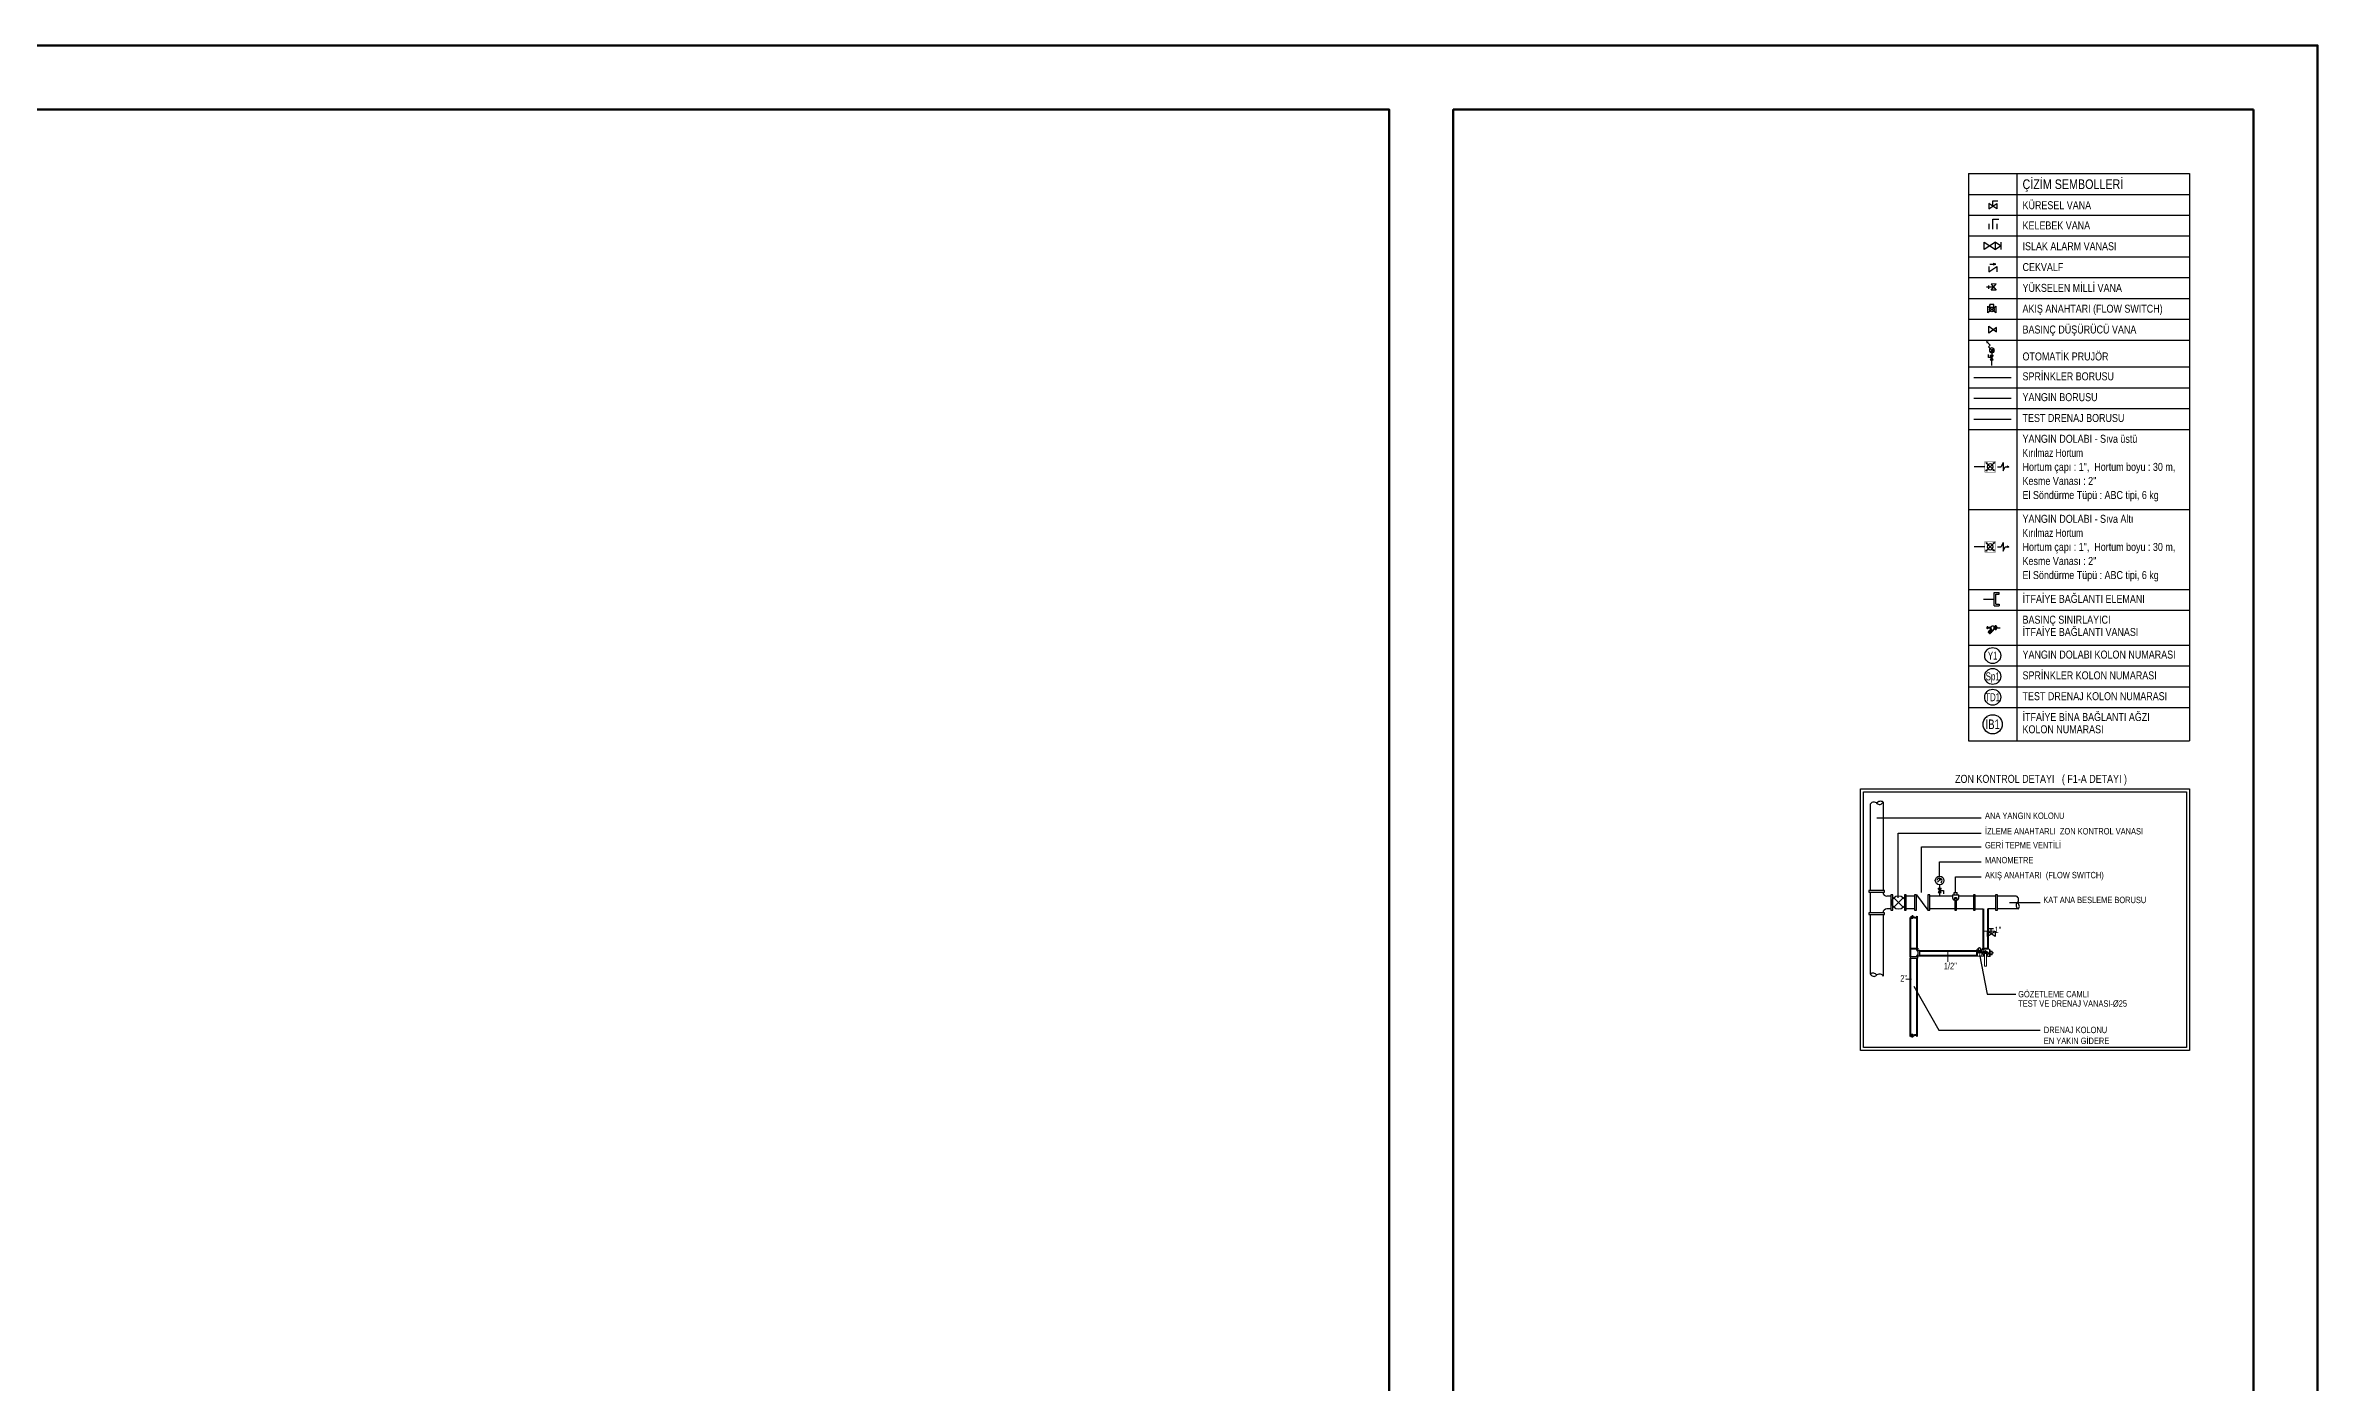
# Model space of a CAD drawing. Header units: centimetres. Extents: x 65749 to 90749, y -125491 to -105491.
# Drawn here: x 83651 to 90749, y -109667 to -105491 of the extents above; entities that cross this region are included whole.
import ezdxf
from ezdxf.enums import TextEntityAlignment as Align
from ezdxf.lldxf.tags import DXFTag

# ---------------------------------------------------------------- set-up
doc = ezdxf.new("R2010")
doc.units = ezdxf.units.CM
doc.header["$MEASUREMENT"] = 0
doc.layers.get('0').update_dxf_attribs({"color": 255})
for name, color, linetype, lineweight in [('1-BASLIK', 53, 'Continuous', 25), ('Y-SPRINKLER-BORU', 150, 'Continuous', 30), ('Y-TEST-DRAIN-BORU', 40, 'HIDDEN', 40), ('Y-YANGINDOLABI-BORU', 1, 'HIDDEN', 30), ('Y-ZON-TEXT', 173, 'Continuous', 15)]:
    doc.layers.add(name, color=color, linetype=linetype, lineweight=lineweight)
for name, color, linetype in [('Y-DRENAJ', 40, 'HIDDEN'), ('Y-LEGEND-TURKCE', 61, 'Continuous'), ('Y-VANA', 81, 'Continuous')]:
    doc.layers.add(name, color=color, linetype=linetype)
doc.styles.add('ARIAL', font='arial.ttf')
doc.styles.add('ARIAL1', font='arial.ttf', dxfattribs={"width": 0.7})
doc.styles.add('ROMANS', font='romans__.ttf', dxfattribs={"width": 0.7})
tags = doc.linetypes.add('HIDDEN', pattern=[0.375, 0.25, -0.125]).pattern_tags.tags
tags[6:7] = [DXFTag(74, 4), DXFTag(75, 0), DXFTag(340, '0'), DXFTag(46, 1.0), DXFTag(50, 0.0), DXFTag(44, 0.0), DXFTag(45, 0.0)]
tags[4:5] = [DXFTag(74, 4), DXFTag(75, 0), DXFTag(340, '0'), DXFTag(46, 1.0), DXFTag(50, 0.0), DXFTag(44, 0.0), DXFTag(45, 0.0)]

# ---------------------------------------------------------------- blocks, each defined once
blk = doc.blocks.new('A$C325C500B')
at = {"color": 7, "linetype": 'Continuous'}
for p, q in [((0, 52), (18, 58)), ((37, 52), (0, 52)), ((0, 52), (18, 46)), ((54, 12), (37, 52)), ((54, 92), (54, 12)), ((54, 92), (72, 52)), ((109, 52), (72, 52)), ((136, 12), (216, 92)), ((136, 92), (216, 12)), ((136, 92), (141, 78)), ((136, 92), (150, 86)), ((136, 12), (142, 26)), ((136, 12), (150, 17)), ((216, 92), (202, 87)), ((216, 12), (202, 18)), ((216, 92), (210, 78)), ((216, 12), (211, 26))]:
    blk.add_line(p, q, dxfattribs=at)
blk.add_line((226, 52), (326, 52))
at = {"linetype": 'Continuous', "const_width": 4}
blk.add_lwpolyline([(126, 102), (226, 102), (226, 2), (126, 2), (126, 102)], dxfattribs=at)
at = {"color": 7, "linetype": 'Continuous'}
blk.add_circle((176, 52), 27.6, dxfattribs=at)
blk = doc.blocks.new('K')
blk.add_lwpolyline([(0, 12), (-20, 12), (-20, -7)])
blk.add_lwpolyline([(9, 25), (-9, 25), (9, 0), (-9, 0)], close=True)
blk = doc.blocks.new('A$C75B759AB')
for p, q in [((3.6, 50.7), (-7, 40.1)), ((3.6, 50.7), (-2.3, 48.4)), ((0, 30.9), (0, 20.7)), ((0, 5.7), (0, -5.7)), ((3.6, 50.7), (1.2, 44.9))]:
    blk.add_line(p, q)
blk.add_circle((0, 45), 14.1)
blk.add_arc((-0.5, 44.7), 8.25, 307.85066, 180)
at = {"xscale": -0.6000000000058208, "yscale": 0.5999999999985448, "zscale": 0.6}
blk.add_blockref('K', (0, 5.7), dxfattribs=at)
blk = doc.blocks.new('Test&Drenaj Vanası')
at = {"layer": 'Y-VANA', "lineweight": 18}
for p, q in [((-865, 2053), (-856, 2053)), ((-865, 2053), (-865, 2003)), ((-865, 2045), (-856, 2045)), ((-865, 2028), (-856, 2028)), ((-865, 2012), (-856, 2012)), ((-865, 2003), (-856, 2003)), ((-856, 2003), (-856, 2053)), ((-856, 2052), (-855, 2052)), ((-856, 2005), (-803, 2005)), ((-855, 2055), (-853, 2055)), ((-855, 2052), (-855, 2055)), ((-855, 2038), (-855, 2052)), ((-853, 2064), (-841, 2071)), ((-853, 2064), (-853, 2050)), ((-853, 2050), (-853, 2046)), ((-853, 2050), (-841, 2043)), ((-853, 2046), (-841, 2039)), ((-851, 2045), (-851, 2041)), ((-830, 2064), (-841, 2071)), ((-830, 2050), (-841, 2043)), ((-830, 2046), (-841, 2039)), ((-831, 2045), (-831, 2041)), ((-830, 2064), (-830, 2050)), ((-830, 2055), (-827, 2055)), ((-830, 2050), (-830, 2046)), ((-827, 2055), (-827, 2038)), ((-827, 2052), (-816, 2052)), ((-824, 2044), (-824, 2005)), ((-808, 2043), (-824, 2043)), ((-812, 2018), (-819, 2018)), ((-818, 2066), (-818, 2059)), ((-772, 2066), (-818, 2066)), ((-818, 2059), (-772, 2059)), ((-816, 2059), (-816, 2052)), ((-811, 2066), (-811, 2059)), ((-808, 2059), (-808, 2043)), ((-803, 2059), (-808, 2059)), ((-765, 2059), (-803, 2059)), ((-797, 2038), (-803, 2038)), ((-803, 2038), (-803, 1926)), ((-795, 2038), (-800, 2038)), ((-795, 2031), (-798, 2029)), ((-798, 2029), (-798, 2026)), ((-798, 2026), (-795, 2025)), ((-795, 2066), (-795, 2059)), ((-795, 2038), (-791, 2038)), ((-795, 2031), (-793, 2029)), ((-793, 2026), (-795, 2025)), ((-793, 2038), (-788, 2038)), ((-793, 2029), (-793, 2026)), ((-788, 2038), (-788, 1926)), ((-788, 2005), (-784, 2005)), ((-784, 2005), (-765, 2005)), ((-784, 2005), (-778, 2001)), ((-780, 2066), (-780, 2059)), ((-772, 2018), (-779, 2018)), ((-778, 2001), (-778, 2005)), ((-778, 2001), (-760, 2001)), ((-772, 2059), (-772, 2066)), ((-765, 2005), (-765, 2059)), ((-764, 2053), (-765, 2053)), ((-764, 2053), (-764, 2001)), ((-760, 2053), (-764, 2053)), ((-760, 2001), (-760, 2053)), ((-760, 2044), (-743, 2043)), ((-760, 2040), (-743, 2040)), ((-760, 2028), (-743, 2028)), ((-760, 2017), (-743, 2017)), ((-760, 2013), (-743, 2014)), ((-743, 2043), (-743, 2014)), ((-743, 2031), (-743, 2026)), ((-743, 2031), (-735, 2031)), ((-743, 2030), (-743, 2025)), ((-743, 2026), (-735, 2026)), ((-742, 2031), (-742, 2026)), ((-742, 2031), (-742, 2026)), ((-741, 2031), (-741, 2026)), ((-741, 2031), (-741, 2026)), ((-741, 2031), (-741, 2026)), ((-740, 2031), (-740, 2026)), ((-740, 2031), (-740, 2026)), ((-739, 2031), (-739, 2026)), ((-735, 2031), (-735, 2026)), ((-803, 1926), (-797, 1926)), ((-800, 1926), (-795, 1926)), ((-791, 1926), (-795, 1926)), ((-788, 1926), (-793, 1926))]:
    blk.add_line(p, q, dxfattribs=at)
for points in [[(-855, 2038, 0.1835), (-854, 2036, 0.102418), (-851, 2034, 0.061498), (-847, 2032, 0.047772), (-841, 2032, 0.047772), (-836, 2032, 0.061498), (-832, 2034, 0.102418), (-828, 2036, 0.1835), (-827, 2038, 0.1835)], [(-854, 2050, 0.113266), (-854, 2047, 0.126663)], [(-854, 2047, 0.126663), (-853, 2043, 0.106049), (-850, 2040, 0.085856), (-846, 2038, 0.07555), (-841, 2037, 0.07555), (-836, 2038, 0.085856), (-832, 2040, 0.106049), (-829, 2043, 0.126663), (-828, 2047, 0.113266), (-829, 2050, 0.106049)], [(-851, 2044, 0.032831), (-850, 2043, 0.085856), (-846, 2041, 0.047675), (-843, 2040, 0.07555)], [(-851, 2043, 0.021497), (-850, 2042, 0.085856), (-846, 2040, 0.07555), (-841, 2039, 0.07555), (-836, 2040, 0.085856), (-832, 2042, 0.017822), (-831, 2043, 0.126663)], [(-851, 2042, 0.021497), (-850, 2041, 0.085856), (-846, 2039, 0.07555), (-841, 2038, 0.07555), (-836, 2039, 0.085856), (-832, 2041, 0.017822), (-831, 2042, 0.126663)], [(-851, 2042, 0.021497), (-850, 2042, 0.085856), (-846, 2040, 0.07555), (-841, 2039, 0.07555), (-836, 2040, 0.085856), (-832, 2042, 0.017822), (-831, 2042, 0.126663)], [(-851, 2041, 0.021497), (-850, 2040, 0.085856), (-846, 2038, 0.07555), (-841, 2038, 0.07555), (-836, 2038, 0.085856), (-832, 2040, 0.017822), (-831, 2041, 0.126663)], [(-840, 2040, 0.061511), (-836, 2041, 0.085856), (-832, 2043, 0.007068), (-831, 2043, 0.126663)], [(-838, 2041, 0.035873), (-836, 2042, 0.085856), (-832, 2044, 0.007068), (-831, 2044, 0.126663)]]:
    blk.add_lwpolyline(points, format="xyb", dxfattribs=at)
for centre, radius in [((-841, 2057), 8.44), ((-807, 2011), 3.7), ((-807, 2011), 1.5), ((-795, 2028), 4.33), ((-784, 2011), 3.7), ((-784, 2011), 1.5)]:
    blk.add_circle(centre, radius, dxfattribs=at)
for centre, radius, start, end in [((-841, 2038), 13.9, 180, 0), ((-851, 2048), 3.84, 131.4389, 195.7085), ((-795, 2018), 23.8, 0, 180), ((-795, 2018), 16.6, 116.2641, 179.2014), ((-795, 2018), 16.6, 0.7986, 63.7359)]:
    blk.add_arc(centre, radius, start, end, dxfattribs=at)
at = {"layer": 'Y-VANA', "lineweight": 18, "style": 'ROMANS'}
for s, p in [('DRAIN', (-820, 2016)), ('OFF', (-768, 2018))]:
    blk.add_text(s, height=2.3, rotation=90, dxfattribs=at).set_placement(p)
blk.add_text('TEST', height=2.3, dxfattribs=at).set_placement((-799, 2045))
blk = doc.blocks.new('PN')
blk.add_circle((0, 0), 30)
at = {"ltscale": 50, "style": 'ARIAL1', "width": 0.7}
blk.add_attdef('NO', text='', height=30, dxfattribs=at).set_placement((0, 0), align=Align.MIDDLE_CENTER)
blk = doc.blocks.new('A$C136E24A5')
at = {"linetype": 'Continuous'}
for p, q in [((-12.5, -8.3), (12.5, 8.3)), ((-12.5, 8.3), (-12.5, -8.3)), ((12.5, -8.4), (-12.5, 8.3)), ((-7.6, 16.7), (7.6, 16.7)), ((0, 0), (0, 16.7)), ((12.5, 8.3), (12.5, -8.4))]:
    blk.add_line(p, q, dxfattribs=at)
blk = doc.blocks.new('A$C71446B59')
at = {"linetype": 'Continuous'}
blk.add_lwpolyline([(0.098, -0.1), (0.232, -0.1), (0.231, 0.022)], dxfattribs=at)
blk.add_lwpolyline([(0.031, 0), (0.164, -0.2), (0.031, -0.2), (0.164, 0)], close=True, dxfattribs=at)
blk = doc.blocks.new('A$C66241EC0')
at = {"linetype": 'Continuous'}
for p, q in [((200, -66), (0, 67)), ((0, 67), (0, -66)), ((200, 67), (200, -66))]:
    blk.add_line(p, q, dxfattribs=at)
blk = doc.blocks.new('A$C0B325108')
for p, q in [((-17.5, 23.3), (-17.5, 0)), ((17.5, 23.3), (17.5, 0))]:
    blk.add_line(p, q)
blk.add_lwpolyline([(0, 0), (0, 44.2), (26.3, 44.2)])
blk = doc.blocks.new('A$C534F1FFE')
at = {"linetype": 'Continuous'}
for p, q in [((11.7, 35), (-11.7, 35)), ((-11.7, 17.5), (0, 35)), ((11.7, 17.5), (-11.7, 17.5)), ((0, 35), (11.7, 17.5))]:
    blk.add_line(p, q, dxfattribs=at)
blk.add_lwpolyline([(-11.7, 17.5), (11.7, -17.5), (-11.7, -17.5), (11.7, 17.5)], close=True, dxfattribs=at)
blk = doc.blocks.new('A$C6A667673')
for p, q in [((6.3, 21.1), (-6.3, 21.1)), ((0, 0), (0, 28.4))]:
    blk.add_line(p, q)
blk.add_lwpolyline([(12.5, 10), (-12.5, -10), (-12.5, 10), (12.5, -10)], close=True)
blk = doc.blocks.new('A$C26A76201')
at = {"layer": 'Y-VANA'}
blk.add_blockref('A$C6A667673', (0, -14.2), dxfattribs=at)
blk = doc.blocks.new('A$C09612243')
at = {"xscale": 0.8000000000001818, "yscale": 0.8000000000001818, "zscale": 0.8000000000001818}
blk.add_blockref('A$C26A76201', (10, 11.4), dxfattribs=at)
blk = doc.blocks.new('A$C3DDA2012')
at = {"xscale": 2.400000000001455, "yscale": 2.400000000001455, "zscale": 2.400000000001455}
blk.add_blockref('A$C09612243', (0, 19), dxfattribs=at)
blk = doc.blocks.new('A$C5C5A6AF1')
at = {"linetype": 'Continuous'}
blk.add_lwpolyline([(0, 6.5), (-8.7, 6.5), (-8.7, -1.4)], dxfattribs=at)
blk.add_lwpolyline([(4.3, 0), (-4.3, 13), (4.3, 13), (-4.3, 0)], close=True, dxfattribs=at)
blk = doc.blocks.new('P')
for points in [[(0, 17), (35, 52), (57, 31), (103, 77), (84, 70)], [(103, 77), (96, 58)]]:
    blk.add_lwpolyline(points)
blk = doc.blocks.new('A$C52EE5F1D')
h = blk.add_hatch()
h.set_pattern_fill('ANSI31', color=256, scale=5, angle=-90, style=0)
h.set_pattern_definition([(315, (-8947.321, 100.9137), (0.44194174, 0.44194174), [])])
h.paths.add_polyline_path([(-5.6, 52.9, 0.668179), (-0.1, 39.8, 0.198912), (5.3, 42)])
for p, q in [((-5.6, 52.9), (5.3, 42)), ((0, 0), (0, 17.5)), ((0.2, 39.8), (0.2, 32.5))]:
    blk.add_line(p, q)
blk.add_circle((-0.1, 47.5), 7.67)
for name, p, xscale, yscale, zscale, rotation in [('P', (-3.2, 49.4), -0.25, 0.25, 0.25, 270), ('A$C5C5A6AF1', (0.2, 32.5), 1.151997189153917, 1.151997189153917, 1.151997189153917, 180)]:
    blk.add_blockref(name, p, dxfattribs=dict(xscale=xscale, yscale=yscale, zscale=zscale, rotation=rotation))
blk = doc.blocks.new('BASINÇDÜŞÜRÜCÜ')
at = {"linetype": 'Continuous'}
blk.add_lwpolyline([(186212.6, 26010.8), (186242.6, 26032.5), (186242.6, 26005.8), (186212.6, 26027.4)], close=True, dxfattribs=at)
blk = doc.blocks.new('A$Cd15443be')
for p, q in [((-0.62, -0.02), (-0.62, 0.02)), ((-0.61, 0.02), (-0.62, 0.02)), ((-0.61, -0.05), (-0.61, 0.05)), ((-0.58, -0.05), (-0.58, 0.05)), ((-0.53, 0.01), (-0.58, 0.01)), ((-0.53, -0.02), (-0.53, 0.02)), ((-0.53, 0.01), (-0.53, 0.02)), ((-0.53, 0.02), (-0.52, 0.02)), ((-0.53, 0.01), (-0.52, 0.01)), ((-0.5, 0.02), (-0.52, 0.02)), ((-0.52, -0.02), (-0.52, 0.02)), ((-0.5, -0.02), (-0.5, 0.02)), ((-0.45, 0.02), (-0.5, 0.02)), ((-0.44, 0.04), (-0.42, 0.04)), ((-0.44, 0.03), (-0.44, -0.03)), ((-0.44, 0.03), (-0.44, 0.03)), ((-0.44, 0.02), (-0.42, 0.02)), ((-0.41, 0.05), (-0.42, 0.04)), ((-0.42, -0.04), (-0.42, 0.04)), ((-0.41, -0.06), (-0.41, 0.06)), ((-0.4, 0.06), (-0.41, 0.06)), ((-0.4, -0.06), (-0.4, 0.06)), ((-0.38, 0.08), (-0.39, 0.08)), ((-0.39, 0.04), (-0.38, 0.04)), ((-0.37, -0.06), (-0.37, 0.06)), ((-0.37, 0.06), (-0.37, 0.06)), ((-0.18, -0.06), (-0.18, 0.06)), ((-0.18, 0.06), (-0.18, 0.06)), ((-0.16, 0.08), (-0.17, 0.08)), ((-0.17, 0.04), (-0.16, 0.04)), ((-0.15, -0.06), (-0.15, 0.06)), ((-0.12, 0.06), (-0.15, 0.06)), ((-0.01, 0.07), (-0.13, 0.07)), ((-0.12, 0.09), (-0.11, 0.09)), ((-0.12, 0.06), (-0.12, 0.08)), ((-0.12, 0.08), (-0.11, 0.08)), ((-0.12, 0.06), (-0.11, 0.06)), ((-0.12, 0.05), (-0.11, 0.05)), ((-0.11, -0.12), (-0.11, 0.12)), ((-0.08, 0.12), (-0.11, 0.12)), ((-0.11, 0.05), (-0.11, 0.09)), ((-0.08, -0.12), (-0.08, 0.15)), ((-0.07, 0.15), (-0.08, 0.15)), ((-0.07, 0.08), (-0.08, 0.08)), ((-0.07, 0.08), (-0.08, 0.08)), ((-0.07, 0.06), (-0.08, 0.06)), ((-0.07, 0.06), (-0.08, 0.06)), ((-0.07, -0.12), (-0.07, 0.15)), ((-0.05, 0.12), (-0.07, 0.12)), ((-0.05, -0.12), (-0.05, 0.12)), ((-0.05, 0.09), (-0.04, 0.09)), ((-0.05, 0.06), (-0.05, 0.08)), ((-0.05, 0.08), (-0.04, 0.08)), ((-0.05, 0.06), (-0.04, 0.06)), ((-0.05, 0.05), (-0.04, 0.05)), ((-0.04, 0.06), (-0.04, 0.08)), ((-0.03, 0.08), (-0.04, 0.08)), ((-0.03, 0.08), (-0.04, 0.08)), ((-0.03, 0.06), (-0.04, 0.06)), ((-0.03, 0.06), (-0.04, 0.06)), ((0, 0.05), (-0.04, 0.05)), ((-0.03, 0.06), (-0.03, 0.08)), ((-0.03, 0.06), (-0.03, 0.08)), ((-0.03, 0.08), (-0.03, 0.08)), ((-0.03, 0.06), (-0.03, 0.06)), ((0, 0.05), (0, -0.05)), ((-0.61, -0.02), (-0.62, -0.02)), ((-0.53, -0.01), (-0.58, -0.01)), ((-0.5, -0.22), (-0.55, -0.27)), ((-0.44, -0.37), (-0.55, -0.27)), ((-0.43, -0.37), (-0.54, -0.26)), ((-0.53, -0.01), (-0.52, -0.01)), ((-0.53, -0.02), (-0.53, -0.01)), ((-0.53, -0.02), (-0.52, -0.02)), ((-0.42, -0.35), (-0.53, -0.25)), ((-0.5, -0.02), (-0.52, -0.02)), ((-0.41, -0.35), (-0.52, -0.24)), ((-0.4, -0.33), (-0.51, -0.23)), ((-0.45, -0.02), (-0.5, -0.02)), ((-0.45, -0.17), (-0.5, -0.21)), ((-0.39, -0.32), (-0.5, -0.21)), ((-0.4, -0.33), (-0.5, -0.22)), ((-0.46, -0.16), (-0.45, -0.15)), ((-0.34, -0.28), (-0.46, -0.16)), ((-0.45, -0.14), (-0.44, -0.13)), ((-0.32, -0.27), (-0.45, -0.14)), ((-0.33, -0.27), (-0.45, -0.15)), ((-0.44, -0.02), (-0.42, -0.02)), ((-0.44, -0.03), (-0.44, -0.03)), ((-0.44, -0.04), (-0.42, -0.04)), ((-0.31, -0.26), (-0.44, -0.13)), ((-0.4, -0.33), (-0.44, -0.37)), ((-0.43, -0.14), (-0.38, -0.1)), ((-0.41, -0.05), (-0.42, -0.04)), ((-0.4, -0.06), (-0.41, -0.06)), ((-0.39, -0.04), (-0.38, -0.04)), ((-0.38, -0.08), (-0.39, -0.08)), ((-0.34, -0.27), (-0.39, -0.32)), ((-0.38, -0.1), (-0.36, -0.1)), ((-0.27, -0.2), (-0.38, -0.1)), ((-0.37, -0.06), (-0.37, -0.06)), ((-0.27, -0.18), (-0.36, -0.1)), ((-0.34, -0.28), (-0.33, -0.27)), ((-0.32, -0.25), (-0.27, -0.2)), ((-0.32, -0.27), (-0.31, -0.26)), ((-0.27, -0.2), (-0.27, -0.18)), ((-0.17, -0.04), (-0.16, -0.04)), ((-0.16, -0.08), (-0.17, -0.08)), ((-0.12, -0.06), (-0.15, -0.06)), ((-0.01, -0.07), (-0.13, -0.07)), ((-0.12, -0.05), (-0.11, -0.05)), ((-0.12, -0.08), (-0.12, -0.06)), ((-0.12, -0.06), (-0.11, -0.06)), ((-0.12, -0.08), (-0.11, -0.08)), ((-0.12, -0.09), (-0.11, -0.09)), ((-0.11, -0.09), (-0.11, -0.05)), ((-0.08, -0.12), (-0.11, -0.12)), ((-0.07, -0.06), (-0.08, -0.06)), ((-0.07, -0.06), (-0.08, -0.06)), ((-0.07, -0.08), (-0.08, -0.08)), ((-0.07, -0.08), (-0.08, -0.08)), ((-0.05, -0.12), (-0.07, -0.12)), ((-0.05, -0.05), (-0.04, -0.05)), ((-0.05, -0.08), (-0.05, -0.06)), ((-0.05, -0.06), (-0.04, -0.06)), ((-0.05, -0.08), (-0.04, -0.08)), ((-0.05, -0.09), (-0.04, -0.09)), ((0, -0.05), (-0.04, -0.05)), ((-0.04, -0.08), (-0.04, -0.06)), ((-0.03, -0.06), (-0.04, -0.06)), ((-0.03, -0.06), (-0.04, -0.06)), ((-0.03, -0.08), (-0.04, -0.08)), ((-0.03, -0.08), (-0.04, -0.08)), ((-0.03, -0.08), (-0.03, -0.06)), ((-0.03, -0.06), (-0.03, -0.06)), ((-0.03, -0.08), (-0.03, -0.06)), ((-0.03, -0.08), (-0.03, -0.08))]:
    blk.add_line(p, q)
for centre, radius, start, end in [((-0.59, 0.05), 0.0127, 90, 180), ((-0.59, 0.05), 0.0127, 0, 90), ((-0.52, 0.02), 0.0111, 151.4928, 208.5072), ((-0.49, 0), 0.0422, 165.523, 194.477), ((-0.45, 0.03), 0.00844, 270, 0), ((-0.42, 0.03), 0.0221, 151.4928, 208.5072), ((-0.36, 0), 0.0844, 165.523, 194.477), ((-0.36, 0.06), 0.0393, 150.8743, 208.6948), ((-0.24, 0), 0.152, 165.523, 194.477), ((-0.41, 0.06), 0.0393, 331.3052, 29.1257), ((-0.52, 0), 0.152, 345.523, 14.477), ((-0.37, 0.08), 0.0169, 270, 319.0679), ((-0.27, 0), 0.105, 40.9321, 139.0679), ((-0.18, 0.08), 0.0169, 220.9321, 270), ((-0.14, 0.06), 0.0393, 150.8743, 208.6948), ((-0.03, 0), 0.152, 165.523, 194.477), ((-0.19, 0.06), 0.0393, 331.3052, 29.1257), ((-0.3, 0), 0.152, 345.523, 14.477), ((-0.11, 0.08), 0.00884, 151.4928, 208.5072), ((-0.09, 0.07), 0.0338, 165.523, 194.477), ((-0.11, 0.06), 0.00884, 151.4928, 208.5072), ((-0.04, 0.08), 0.00884, 151.4928, 208.5072), ((-0.01, 0.07), 0.0338, 165.523, 194.477), ((-0.04, 0.06), 0.00884, 151.4928, 208.5072), ((-0.05, 0.08), 0.00884, 331.4928, 28.5072), ((-0.07, 0.07), 0.0338, 345.523, 14.477), ((-0.05, 0.06), 0.00884, 331.4928, 28.5072), ((-0.59, -0.05), 0.0127, 180, 270), ((-0.59, -0.05), 0.0127, 270, 0), ((-0.52, -0.02), 0.0111, 151.4928, 208.5072), ((-0.45, -0.03), 0.00844, 0, 90), ((-0.42, -0.03), 0.0221, 151.4928, 208.5072), ((-0.36, -0.06), 0.0393, 150.8743, 208.6948), ((-0.41, -0.06), 0.0393, 331.3052, 29.1257), ((-0.37, -0.08), 0.0203, 307.1216, 90), ((-0.3, -0.08), 0.105, 282.2632, 2.0399), ((-0.18, -0.07), 0.0127, 90, 182.0399), ((-0.14, -0.06), 0.0393, 150.8743, 208.6948), ((-0.19, -0.06), 0.0393, 331.3052, 29.1257), ((-0.11, -0.06), 0.00884, 151.4928, 208.5072), ((-0.09, -0.07), 0.0338, 165.523, 194.477), ((-0.11, -0.08), 0.00884, 151.4928, 208.5072), ((-0.04, -0.06), 0.00884, 151.4928, 208.5072), ((-0.01, -0.07), 0.0338, 165.523, 194.477), ((-0.04, -0.08), 0.00884, 151.4928, 208.5072), ((-0.05, -0.06), 0.00884, 331.4928, 28.5072), ((-0.07, -0.07), 0.0338, 345.523, 14.477), ((-0.05, -0.08), 0.00884, 331.4928, 28.5072)]:
    blk.add_arc(centre, radius, start, end)
blk = doc.blocks.new('UP_ANTET_01')
at = {"lineweight": 50}
for points in [[(618037.4, 97965.8), (618037.4, 117965.8), (643037.4, 117965.8), (643037.4, 97965.8)], [(640137.4, 98165.8), (618237.4, 98165.8), (618237.4, 117765.8), (640137.4, 117765.8)], [(642837.4, 117765.8), (640337.4, 117765.8), (640337.4, 98165.8), (642837.4, 98165.8)]]:
    blk.add_lwpolyline(points, close=True, dxfattribs=at)

msp = doc.modelspace()

# ---------------------------------------------------------------- linework, layer by layer
at = {"layer": 'Y-DRENAJ', "ltscale": 0.3}
msp.add_line((89675.8, -106658.1, 0), (89792.5, -106658.1, 0), dxfattribs=at)
at = {"layer": 'Y-LEGEND-TURKCE'}
for p, q in [((89659.2, -105891.1, 0), (89659.2, -107662.4, 0)), ((89659.2, -105891.1, 0), (90349.2, -105891.1, 0)), ((89809.2, -105891.1, 0), (89809.2, -107662.4, 0)), ((90349.2, -105891.1, 0), (90349.2, -107662.4, 0)), ((89659.2, -105956.1, 0), (90349.2, -105956.1, 0)), ((89659.2, -106021.1, 0), (90349.2, -106021.1, 0)), ((89659.2, -106086.1, 0), (90349.2, -106086.1, 0)), ((89659.2, -106151.1, 0), (90349.2, -106151.1, 0)), ((89659.2, -106216.1, 0), (90349.2, -106216.1, 0)), ((89659.2, -106281.1, 0), (90349.2, -106281.1, 0)), ((89659.2, -106346.1, 0), (90349.2, -106346.1, 0)), ((89659.2, -106411.1, 0), (90349.2, -106411.1, 0)), ((89659.2, -106495.2, 0), (90349.2, -106495.2, 0)), ((89659.2, -106560.2, 0), (90349.2, -106560.2, 0)), ((89659.2, -106625.2, 0), (90349.2, -106625.2, 0)), ((89659.2, -106690.2, 0), (90349.2, -106690.2, 0)), ((89659.2, -106940.2, 0), (90349.2, -106940.2, 0)), ((89659.2, -107190.2, 0), (90349.2, -107190.2, 0)), ((89659.2, -107255.2, 0), (90349.2, -107255.2, 0)), ((89659.2, -107364.1, 0), (90349.2, -107364.1, 0)), ((89659.2, -107429.1, 0), (90349.2, -107429.1, 0)), ((89659.2, -107494.1, 0), (90349.2, -107494.1, 0)), ((89659.2, -107559.1, 0), (90349.2, -107559.1, 0)), ((89659.2, -107662.4, 0), (90349.2, -107662.4, 0)), ((89372.2, -107903.1, 0), (89698.7, -107903.1, 0)), ((89439, -108153.3, 0), (89439, -107951.5, 0)), ((89439, -107951.5, 0), (89698.7, -107951.5, 0)), ((89511.7, -107994.3, 0), (89698.7, -107994.3, 0)), ((89511.7, -108136.6, 0), (89511.7, -107994.3, 0)), ((89568.6, -108041, 0), (89698.7, -108041, 0)), ((89568.6, -108085.7, 0), (89568.6, -108041, 0)), ((89618.5, -108136.6, 0), (89618.5, -108087.7, 0)), ((89618.5, -108087.7, 0), (89698.7, -108087.7, 0)), ((89787.2, -108168.2, 0), (89882.7, -108168.2, 0)), ((89693.4, -108330.1, 0), (89716.8, -108453.6, 0)), ((89488.2, -108428.8, 0), (89566.2, -108566.3, 0)), ((89716.8, -108453.6, 0), (89806.7, -108453.6, 0)), ((89566.2, -108566.3, 0), (89882.7, -108566.3, 0))]:
    msp.add_line(p, q, dxfattribs=at)
at = {"layer": 'Y-LEGEND-TURKCE', "elevation": 0}
for points in [[(90349.2, -108629.8), (89320.8, -108629.8), (89320.8, -107812.4), (90349.2, -107812.4)], [(90339.6, -108620.2), (89330.4, -108620.2), (89330.4, -107822), (90339.6, -107822)]]:
    msp.add_lwpolyline(points, close=True, dxfattribs=at)
at = {"layer": 'Y-SPRINKLER-BORU'}
for p, q in [((89675.8, -106528.1, 0), (89792.5, -106528.1, 0)), ((89352, -107861.1, 0), (89352, -108130, 0)), ((89391.6, -107854.2, 0), (89391.6, -108130, 0)), ((89352, -108136, 0), (89352, -108199.7, 0)), ((89416.3, -108148, 0), (89403.6, -108148, 0)), ((89490, -108148, 0), (89464.3, -108148, 0)), ((89608.3, -108148, 0), (89538, -108148, 0)), ((89673.9, -108148, 0), (89628.7, -108148, 0)), ((89743.5, -108148, 0), (89679.9, -108148, 0)), ((89807.9, -108148, 0), (89749.5, -108148, 0)), ((89352, -108205.7, 0), (89352, -108391, 0)), ((89391.6, -108205.7, 0), (89391.6, -108397.9, 0)), ((89416.3, -108187.7, 0), (89403.6, -108187.7, 0)), ((89490, -108187.7, 0), (89464.3, -108187.7, 0)), ((89615.5, -108187.7, 0), (89538, -108187.7, 0)), ((89673.9, -108187.7, 0), (89621.5, -108187.7, 0)), ((89679.9, -108187.7, 0), (89704.4, -108187.7, 0)), ((89743.5, -108187.7, 0), (89718.9, -108187.7, 0)), ((89814.8, -108187.7, 0), (89749.5, -108187.7, 0))]:
    msp.add_line(p, q, dxfattribs=at)
at = {"layer": 'Y-SPRINKLER-BORU', "elevation": 0}
for points in [[(89352, -107861.1, -0.576786), (89372.2, -107858.1, 0.54493), (89391.6, -107854.2)], [(89352, -108391, 0.54493), (89371.4, -108394.9, -0.576786), (89391.6, -108397.9)]]:
    msp.add_lwpolyline(points, format="xyb", dxfattribs=at)
at = {"layer": 'Y-SPRINKLER-BORU'}
for centre, radius, start, end in [((89383.7, -107865.1, 0), 13.5, 53.85104, 148.69669), ((89403.6, -108136, 0), 12, 180, 270), ((89819.2, -108176.7, 0), 11.8, 134.09933, 248.4484), ((89803.6, -108159, 0), 11.8, 308.54543, 68.4484), ((89804, -108179.7, 0), 13.5, 323.85104, 58.69669), ((89403.6, -108199.7, 0), 12, 90, 180), ((89359.9, -108401.9, 0), 13.5, 31.30331, 126.14896)]:
    msp.add_arc(centre, radius, start, end, dxfattribs=at)
at = {"layer": 'Y-TEST-DRAIN-BORU', "linetype": 'Continuous'}
for p, q in [((89478, -108310.2, 0), (89478, -108214.4, 0)), ((89498, -108310.2, 0), (89498, -108210.9, 0)), ((89704.4, -108187.7, 0), (89704.4, -108310.1, 0)), ((89718.9, -108187.7, 0), (89718.9, -108310.1, 0)), ((89478, -108337.8, 0), (89478, -108313.8, 0)), ((89498, -108316.9, 0), (89498, -108313.8, 0)), ((89478, -108585.9, 0), (89478, -108341.4, 0)), ((89498, -108337.8, 0), (89498, -108334.6, 0)), ((89498, -108585.9, 0), (89498, -108341.4, 0)), ((89501.8, -108318.5, 0), (89499.6, -108318.5, 0)), ((89501.8, -108333, 0), (89499.6, -108333, 0)), ((89505.4, -108318.5, 0), (89683.6, -108318.5, 0)), ((89505.4, -108333, 0), (89683.6, -108333, 0))]:
    msp.add_line(p, q, dxfattribs=at)
for centre, radius, start, end in [((89483.5, -108216.6, 0), 5.95, 44.09933, 158.4484), ((89482, -108208.9, 0), 6.79, 233.85104, 328.69669), ((89492.4, -108208.7, 0), 5.95, 218.54543, 338.4484), ((89499.6, -108316.9, 0), 1.6, 180, 270), ((89499.6, -108334.6, 0), 1.6, 90, 180), ((89482, -108587.9, 0), 6.79, 31.30331, 126.14896), ((89483.5, -108580.3, 0), 5.95, 201.5516, 315.90067), ((89492.4, -108588.1, 0), 5.95, 21.5516, 141.45457)]:
    msp.add_arc(centre, radius, start, end, dxfattribs=at)
at = {"layer": 'Y-VANA'}
for p, q in [((89725.2, -106174, 0), (89743.9, -106174, 0)), ((89737.9, -106300.4, -21.6), (89725.4, -106300.4, -21.6)), ((89725.4, -106310.1, -21.6), (89725.4, -106300.4, -21.6)), ((89731.7, -106315.4, -21.6), (89731.6, -106315.4, -21.6)), ((89737.9, -106310.1, -21.6), (89737.9, -106300.4, -21.6)), ((89455.1, -108182.7, 0), (89425.4, -108153, 0)), ((89425.4, -108182.7, 0), (89455.1, -108153, 0)), ((89458.3, -108143.8, 0), (89458.3, -108191.8, 0)), ((89464.3, -108143.8, 0), (89458.3, -108143.8, 0)), ((89464.3, -108191.8, 0), (89464.3, -108143.8, 0)), ((89496, -108143.8, 0), (89490, -108143.8, 0)), ((89490, -108143.8, 0), (89490, -108191.8, 0)), ((89496, -108191.8, 0), (89496, -108143.8, 0)), ((89496, -108143.8, 0), (89532, -108191.8, 0)), ((89532, -108143.8, 0), (89532, -108191.8, 0)), ((89538, -108143.8, 0), (89532, -108143.8, 0)), ((89538, -108191.8, 0), (89538, -108143.8, 0)), ((89608.3, -108143.8, 0), (89628.7, -108143.8, 0)), ((89608.3, -108143.8, 0), (89608.3, -108153.6, 0)), ((89613.4, -108136.6, 0), (89623.6, -108136.6, 0)), ((89613.4, -108143.8, 0), (89613.4, -108136.6, 0)), ((89613.7, -108155.9, 0), (89623.3, -108155.9, 0)), ((89615.5, -108152.1, 0), (89621.5, -108152.1, 0)), ((89615.5, -108155.9, 0), (89615.5, -108152.1, 0)), ((89615.5, -108161, 0), (89615.5, -108191.8, 0)), ((89621.5, -108152.1, 0), (89621.5, -108155.9, 0)), ((89621.5, -108191.8, 0), (89621.5, -108161, 0)), ((89623.6, -108143.8, 0), (89623.6, -108136.6, 0)), ((89628.7, -108153.6, 0), (89628.7, -108143.8, 0)), ((89673.9, -108143.8, 0), (89673.9, -108191.8, 0)), ((89679.9, -108143.8, 0), (89673.9, -108143.8, 0)), ((89679.9, -108191.8, 0), (89679.9, -108143.8, 0)), ((89749.5, -108143.8, 0), (89743.5, -108143.8, 0)), ((89743.5, -108143.8, 0), (89743.5, -108191.8, 0)), ((89749.5, -108191.8, 0), (89749.5, -108143.8, 0)), ((89458.3, -108191.8, 0), (89464.3, -108191.8, 0)), ((89490, -108191.8, 0), (89496, -108191.8, 0)), ((89532, -108191.8, 0), (89538, -108191.8, 0)), ((89615.5, -108191.8, 0), (89621.5, -108191.8, 0)), ((89673.9, -108191.8, 0), (89679.9, -108191.8, 0)), ((89743.5, -108191.8, 0), (89749.5, -108191.8, 0)), ((89476.1, -108313.8, 0), (89476.1, -108310.2, 0)), ((89476.1, -108310.2, 0), (89500.3, -108310.2, 0)), ((89500.3, -108313.8, 0), (89476.1, -108313.8, 0)), ((89500.3, -108310.2, 0), (89500.3, -108313.8, 0)), ((89501.8, -108316.2, 0), (89505.4, -108316.2, 0)), ((89501.8, -108335.4, 0), (89501.8, -108316.2, 0)), ((89505.4, -108316.2, 0), (89505.4, -108335.4, 0)), ((89476.1, -108337.8, 0), (89476.1, -108341.4, 0)), ((89500.3, -108337.8, 0), (89476.1, -108337.8, 0)), ((89476.1, -108341.4, 0), (89500.3, -108341.4, 0)), ((89500.3, -108341.4, 0), (89500.3, -108337.8, 0)), ((89505.4, -108335.4, 0), (89501.8, -108335.4, 0))]:
    msp.add_line(p, q, dxfattribs=at)
at = {"layer": 'Y-VANA', "elevation": 0}
msp.add_lwpolyline([(89735.3, -106176.4), (89743.9, -106174), (89735.3, -106171.7)], dxfattribs=at)
at = {"layer": 'Y-VANA'}
for points, elevation in [([(89719.2, -106325.7), (89719.2, -106304.9), (89731.7, -106315.3), (89744.2, -106304.9), (89744.2, -106325.7), (89731.7, -106315.3)], -21.6), ([(89347.8, -108136), (89395.8, -108136), (89395.8, -108130), (89347.8, -108130)], 0), ([(89422.3, -108191.8), (89422.3, -108143.8), (89416.3, -108143.8), (89416.3, -108191.8)], 0), ([(89347.8, -108205.7), (89395.8, -108205.7), (89395.8, -108199.7), (89347.8, -108199.7)], 0)]:
    msp.add_lwpolyline(points, close=True, dxfattribs=dict(at, elevation=elevation))
for centre, radius in [((89731.7, -106315.4, -21.6), 7.36), ((89728, -106300.4, -21.6), 0.9), ((89735.4, -106300.4, -21.6), 0.9), ((89440.3, -108167.8, 0), 21)]:
    msp.add_circle(centre, radius, dxfattribs=at)
msp.add_arc((89618.5, -108150.8, 0), 10.6, 195.31934, 344.68066, dxfattribs=at)
at = {"layer": 'Y-YANGINDOLABI-BORU', "ltscale": 4}
msp.add_line((89675.8, -106593.1, 0), (89792.5, -106593.1, 0), dxfattribs=at)
at = {"layer": 'Y-YANGINDOLABI-BORU', "ltscale": 30}
msp.add_line((89706, -107220.3, 0), (89738.5, -107220.3, 0), dxfattribs=at)
at = {"layer": 'Y-YANGINDOLABI-BORU', "linetype": 'Continuous'}
for p, q in [((89738.5, -107199.4, 0), (89754.2, -107199.4, 0)), ((89738.5, -107241.1, 0), (89738.5, -107199.4, 0)), ((89738.5, -107241.1, 0), (89754.2, -107241.1, 0)), ((89743.7, -107204.6, 0), (89754.2, -107204.6, 0)), ((89743.7, -107235.9, 0), (89743.7, -107204.6, 0)), ((89743.7, -107235.9, 0), (89754.2, -107235.9, 0)), ((89754.2, -107204.6, 0), (89754.2, -107199.4, 0)), ((89754.2, -107235.9, 0), (89754.2, -107241.1, 0))]:
    msp.add_line(p, q, dxfattribs=at)
at = {"layer": 'Y-YANGINDOLABI-BORU'}
msp.add_line((89747.6, -107309.6, 0), (89758, -107309.6, 0), dxfattribs=at)
at = {"layer": 'Y-ZON-TEXT'}
for p, q in [((89704.4, -108257.3, 0), (89739.5, -108257.3, 0)), ((89594.5, -108353.6, 0), (89594.5, -108318.5, 0)), ((89462.9, -108407.7, 0), (89480.6, -108407.7, 0))]:
    msp.add_line(p, q, dxfattribs=at)

# ---------------------------------------------------------------- block references
at = {"layer": '1-BASLIK'}
msp.add_blockref('UP_ANTET_01', (-552288.2, -223456.9, 0), dxfattribs=at)
at = {"layer": 'Y-LEGEND-TURKCE', "xscale": 0.8333333333794712, "yscale": 0.8333333333794712, "zscale": 0.8333333333794712}
for p, values in [((89734.2, -107396.6, 0), {'NO': 'Y1'}), ((89734.2, -107461.6, 0), {'NO': 'Sp1'}), ((89734.2, -107526.6, 0), {'NO': 'TD1'})]:
    msp.add_blockref('PN', p, dxfattribs=at).add_auto_attribs(values)
at = {"layer": 'Y-LEGEND-TURKCE'}
msp.add_blockref('PN', (89734.2, -107611.2, 0), dxfattribs=at).add_auto_attribs({'NO': 'İB1'})
at = {"layer": 'Y-VANA'}
for name, p, xscale, yscale, zscale in [('A$C0B325108', (89734.3, -106065.1, 0), 0.7131446828208254, 0.7131446828208254, 0.7131446828208254), ('A$C66241EC0', (89747, -106190.2, 0), -0.1248004443405648, 0.1248004443186801, 0.1248004443202977), ('A$C52EE5F1D', (89731.4, -106490.6, 0), -0.9999983333400451, 0.9999983333400451, 0.9999983333361111), ('A$Cd15443be', (89747.6, -107309.7, 0), 50, 50, 50), ('A$C75B759AB', (89568.6, -108142.5, 0), 0.9601545847253874, 0.9601545847253874, 0.9601536245799329), ('Test&Drenaj Vanası', (90033.8, -109146.9, 0), 0.4049999999999727, 0.4049999999999727, 0.4049999999999727)]:
    msp.add_blockref(name, p, dxfattribs=dict(at, xscale=xscale, yscale=yscale, zscale=zscale))
for name, p, xscale, yscale, zscale, rotation in [('A$C71446B59', (89747.6, -106005.6, 0), -125.0004166680924, 125.0004166680947, 125.0004166680988, 270), ('BASINÇDÜŞÜRÜCÜ', (241627.2, -85156.6, 0), 0.8156312702087817, 0.8156312702087817, 0.8156312702087817, 180)]:
    msp.add_blockref(name, p, dxfattribs=dict(at, xscale=xscale, yscale=yscale, zscale=zscale, rotation=rotation))
at = {"layer": 'Y-VANA', "rotation": 270}
msp.add_blockref('A$C534F1FFE', (89725.5, -106117.1, 0), dxfattribs=at)
at = {"layer": 'Y-VANA', "ltscale": 0.1, "xscale": 0.4069010416637128, "yscale": 0.4069010416637128, "zscale": 0.4069010416637128, "rotation": 90.06791399179886}
msp.add_blockref('A$C3DDA2012', (89745.1, -106255.6, 0), dxfattribs=at)
at = {"layer": 'Y-VANA'}
msp.add_blockref('A$C136E24A5', (89729.3, -108265.2, 21.6), dxfattribs=at)
at = {"layer": 'Y-YANGINDOLABI-BORU', "ltscale": 100, "xscale": -0.3333333333333333, "yscale": 0.3333333333333333, "zscale": 0.3333333333333333}
for p in [(89785.2, -106824.1, 0), (89785.2, -107074.1, 0)]:
    msp.add_blockref('A$C325C500B', p, dxfattribs=at)

# ---------------------------------------------------------------- texts
at = {"layer": 'Y-LEGEND-TURKCE', "style": 'ARIAL'}
for s, height, width, p in [('ÇİZİM SEMBOLLERİ', 30, 0.8, (89827.5, -105939.4, 0)), ('KÜRESEL VANA', 25, 0.8, (89827.5, -106002.5, 0)), ('KELEBEK VANA', 25, 0.8, (89827.5, -106065.7, 0)), ('ISLAK ALARM VANASI', 25, 0.8, (89827.5, -106130.7, 0)), ('CEKVALF', 25, 0.8, (89827.5, -106195.7, 0)), ('YÜKSELEN MİLLİ VANA', 25, 0.8, (89827.5, -106260.7, 0)), ('AKIŞ ANAHTARI (FLOW SWITCH)', 25, 0.8, (89827.5, -106325.7, 0)), ('BASINÇ DÜŞÜRÜCÜ VANA', 25, 0.8, (89827.5, -106390.7, 0)), ('OTOMATİK PRUJÖR', 25, 0.8, (89827.5, -106474.8, 0)), ('SPRİNKLER BORUSU', 25, 0.8, (89827.5, -106537, 0)), ('YANGIN BORUSU', 25, 0.8, (89827.5, -106602, 0)), ('TEST DRENAJ BORUSU', 25, 0.8, (89827.5, -106667, 0)), ('YANGIN DOLABI - Sıva üstü', 25, 0.8, (89827.5, -106732, 0)), ('Kırılmaz Hortum', 25, 0.75, (89827.5, -106775.9, 0)), ('Hortum çapı : 1",  Hortum boyu : 30 m,', 25, 0.8, (89827.5, -106819.8, 0)), ('Kesme Vanası : 2"', 25, 0.8, (89827.5, -106863.7, 0)), ('El Söndürme Tüpü : ABC tipi, 6 kg', 25, 0.8, (89827.5, -106907.6, 0)), ('YANGIN DOLABI - Sıva Altı', 25, 0.8, (89827.5, -106982, 0)), ('Kırılmaz Hortum', 25, 0.75, (89827.5, -107025.9, 0)), ('Hortum çapı : 1",  Hortum boyu : 30 m,', 25, 0.8, (89827.5, -107069.8, 0)), ('Kesme Vanası : 2"', 25, 0.8, (89827.5, -107113.7, 0)), ('El Söndürme Tüpü : ABC tipi, 6 kg', 25, 0.8, (89827.5, -107157.6, 0)), ('İTFAİYE BAĞLANTI ELEMANI', 25, 0.8, (89827.5, -107232, 0)), ('BASINÇ SINIRLAYICI', 25, 0.8, (89827.5, -107297, 0)), ('İTFAİYE BAĞLANTI VANASI', 25, 0.8, (89827.5, -107335.4, 0)), ('YANGIN DOLABI KOLON NUMARASI', 25, 0.8, (89827.5, -107405.9, 0)), ('SPRİNKLER KOLON NUMARASI', 25, 0.8, (89827.5, -107470.9, 0)), ('TEST DRENAJ KOLON NUMARASI', 25, 0.8, (89827.5, -107535.9, 0)), ('İTFAİYE BİNA BAĞLANTI AĞZI', 25, 0.8, (89827.5, -107600.9, 0)), ('KOLON NUMARASI', 25, 0.8, (89827.5, -107639.3, 0)), ('ZON KONTROL DETAYI   ( F1-A DETAYI )', 25, 0.8, (89616.7, -107794.1, 22.9)), ('ANA YANGIN KOLONU', 20.003, 0.8, (89710.3, -107906.8, 0)), ('İZLEME ANAHTARLI  ZON KONTROL VANASI', 20.003, 0.8, (89710.3, -107955.3, 0)), ('GERİ TEPME VENTİLİ', 20.003, 0.8, (89710.3, -107998.8, 0)), ('MANOMETRE', 20, 0.8, (89710.3, -108045.4, 0)), ('AKIŞ ANAHTARI  (FLOW SWITCH)', 20.003, 0.8, (89710.3, -108092.1, 0)), ('KAT ANA BESLEME BORUSU', 20.003, 0.8, (89892.2, -108169.8, 0)), ('GÖZETLEME CAMLI', 20.003, 0.8, (89813.9, -108464, 0)), ('TEST VE DRENAJ VANASI-%%C25', 20.003, 0.8, (89813.9, -108493.3, 0)), ('DRENAJ KOLONU', 20.003, 0.8, (89894.1, -108575.8, 0)), ('EN YAKIN GİDERE', 20.003, 0.8, (89894.1, -108609.8, 0))]:
    msp.add_text(s, height=height, dxfattribs=dict(at, width=width)).set_placement(p)
at = {"layer": 'Y-ZON-TEXT', "style": 'ARIAL', "width": 0.8}
for s, p in [('1"', (89740.2, -108263.3, 0)), ('1/2"', (89581.7, -108376.1, 0)), ('2"', (89445.8, -108414.6, 0))]:
    msp.add_text(s, height=20, dxfattribs=at).set_placement(p)

doc.saveas('drawing.dxf')
